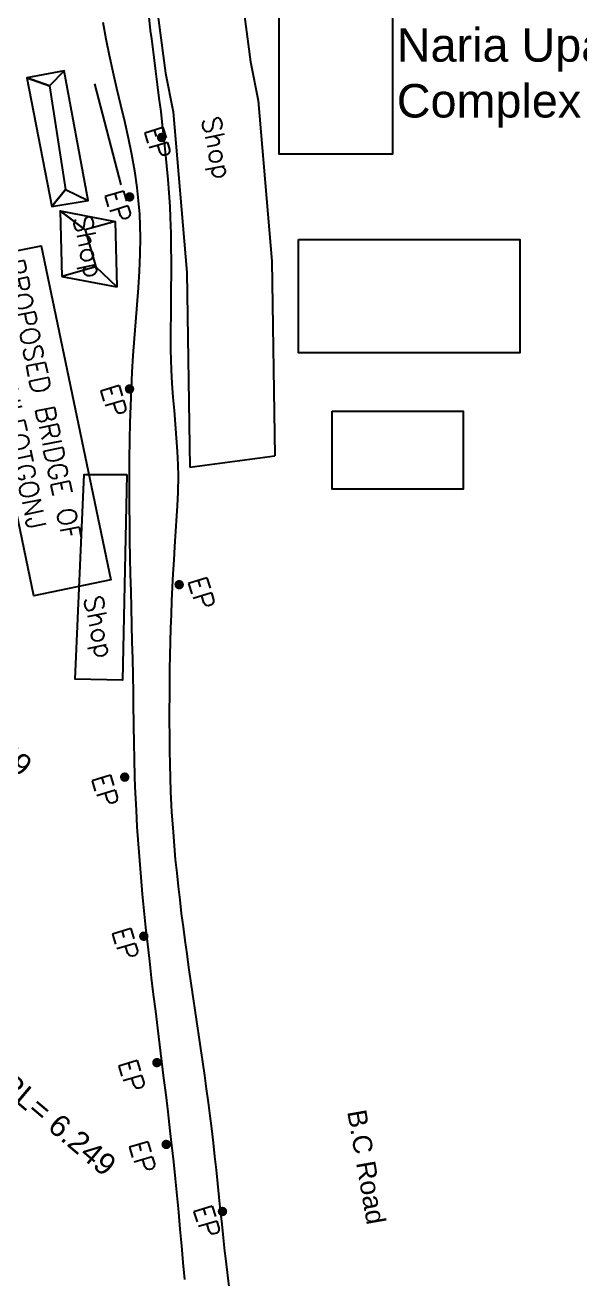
# Model space of a CAD drawing. Header units: millimetres. Extents: x 234588 to 238075, y 2578744 to 2579543.
# Drawn here: x 234923.7 to 235015.6, y 2579203.5 to 2579411.1 of the extents above; entities that cross this region are included whole.
import ezdxf

# ---------------------------------------------------------------- set-up
doc = ezdxf.new("R2010")
doc.units = ezdxf.units.MM
doc.header["$MEASUREMENT"] = 0
doc.header["$PDMODE"] = 98
doc.header["$PDSIZE"] = 0.5
for name, color, linetype in [('Boundary', 6, 'Continuous'), ('COORDINATES', 7, 'Continuous'), ('Points-NUM', 4, 'Continuous'), ('RL', 7, 'Continuous')]:
    doc.layers.add(name, color=color, linetype=linetype)
doc.layers.add('EP', color=1, linetype='Continuous', lineweight=30)
doc.styles.add('romans', font='romans.shx')
doc.styles.get("Standard").update_dxf_attribs({"font": 'arial.ttf'})
doc.dimstyles.get("Standard").update_dxf_attribs({"dimtxt": 4, "dimasz": 0.18, "dimexe": 0.18, "dimexo": 0.0625, "dimgap": 0.09, "dimtad": 0, "dimzin": 0, "dimdsep": 46, "dimtxsty": 'Standard', "dimcen": 0.09, "dimadec": 0, "dimazin": 0, "dimtfac": 1, "dimtofl": 0, "dimtmove": 0, "dimatfit": 3, "dimfxl": 1, "dimtolj": 1, "dimtzin": 0, "dimarcsym": 0})

# ---------------------------------------------------------------- blocks, each defined once
blk = doc.blocks.new('*D24')
at = {"layer": 'Defpoints', "color": 0}
for p in [(234842.91, 2579383.19), (234968.2, 2578785.8), (234942.8, 2578781.58)]:
    blk.add_point(p, dxfattribs=at)
at = {"layer": 'Points-NUM', "color": 0, "lineweight": -2}
for p, q in [((234842.97, 2579383.2), (234868.49, 2579387.44)), ((234868.34, 2579387.23), (234917.21, 2579092.93)), ((234968.17, 2578785.98), (234919.97, 2579076.32)), ((234942.86, 2578781.59), (234968.38, 2578785.83))]:
    blk.add_line(p, q, dxfattribs=at)
at = {"layer": 'Points-NUM', "color": 0}
for points in [[(234868.37, 2579387.24), (234868.32, 2579387.23), (234868.32, 2579387.41)], [(234968.2, 2578785.98), (234968.14, 2578785.97), (234968.2, 2578785.8)]]:
    blk.add_solid(points, dxfattribs=at)
at = {"layer": 'Points-NUM', "color": 0, "insert": (234918.59, 2579084.63), "char_height": 4, "attachment_point": 5, "rotation": 279.4271}
blk.add_mtext('\\A1;609.85', dxfattribs=at)

msp = doc.modelspace()

# ---------------------------------------------------------------- hatches: boundary and pattern name
at = {"layer": 'Points-NUM'}
h = msp.add_hatch(color=1, dxfattribs=at)
h.dxf.hatch_style = 1
h.paths.add_polyline_path([(234945.49, 2579392.491, 1), (234947.065, 2579392.491, 1)])
h = msp.add_hatch(color=1, dxfattribs=at)
h.dxf.hatch_style = 1
h.paths.add_polyline_path([(234940.198, 2579382.639, 1), (234941.773, 2579382.639, 1)])
h = msp.add_hatch(color=1, dxfattribs=at)
h.dxf.hatch_style = 1
h.paths.add_polyline_path([(234940.178, 2579350.858, 1), (234941.753, 2579350.858, 1)])
h = msp.add_hatch(color=1, dxfattribs=at)
h.dxf.hatch_style = 1
h.paths.add_polyline_path([(234948.403, 2579318.452, 1), (234949.978, 2579318.452, 1)])
h = msp.add_hatch(color=1, dxfattribs=at)
h.dxf.hatch_style = 1
h.paths.add_polyline_path([(234939.378, 2579286.595, 1), (234940.953, 2579286.595, 1)])
h = msp.add_hatch(color=1, dxfattribs=at)
h.dxf.hatch_style = 1
h.paths.add_polyline_path([(234942.539, 2579260.251, 1), (234944.114, 2579260.251, 1)])
h = msp.add_hatch(color=1, dxfattribs=at)
h.dxf.hatch_style = 1
h.paths.add_polyline_path([(234944.716, 2579239.325, 1), (234946.291, 2579239.325, 1)])
h = msp.add_hatch(color=1, dxfattribs=at)
h.dxf.hatch_style = 1
h.paths.add_polyline_path([(234946.254, 2579225.788, 1), (234947.829, 2579225.788, 1)])
h = msp.add_hatch(color=1, dxfattribs=at)
h.dxf.hatch_style = 1
h.paths.add_polyline_path([(234955.574, 2579214.684, 1), (234957.149, 2579214.684, 1)])

# ---------------------------------------------------------------- linework, layer by layer
at = {"layer": 'Boundary'}
for points in [[(234936.515, 2579411.585), (234937.027, 2579408.799), (234937.584, 2579406.093), (234938.193, 2579403.356), (234938.829, 2579400.623), (234939.473, 2579397.893), (234940.106, 2579395.163), (234940.711, 2579392.431), (234941.268, 2579389.697), (234941.76, 2579386.958), (234942.167, 2579384.213), (234942.472, 2579381.46), (234942.599, 2579379.771), (234942.717, 2579375.926), (234942.677, 2579373.145), (234942.557, 2579370.359), (234942.379, 2579367.568), (234942.165, 2579364.774), (234941.937, 2579361.979), (234941.72, 2579359.226), (234941.524, 2579356.395), (234941.358, 2579353.606), (234941.22, 2579350.819), (234941.108, 2579348.034), (234941.021, 2579345.249), (234940.957, 2579342.465), (234940.909, 2579339.197), (234940.893, 2579336.895), (234940.891, 2579334.109), (234940.905, 2579331.322), (234940.934, 2579328.535), (234940.975, 2579325.748), (234941.027, 2579322.959), (234941.087, 2579320.171), (234941.152, 2579317.382), (234941.222, 2579314.593), (234941.294, 2579311.803), (234941.365, 2579309.013), (234941.433, 2579306.224), (234941.497, 2579303.434), (234941.554, 2579300.644), (234941.586, 2579298.89), (234941.644, 2579295.064), (234941.687, 2579292.275), (234941.74, 2579289.486), (234941.811, 2579286.7), (234941.868, 2579284.978), (234942.037, 2579281.131), (234942.194, 2579278.349), (234942.379, 2579275.569), (234942.588, 2579272.791), (234942.82, 2579270.014), (234943.072, 2579267.238), (234943.344, 2579264.463), (234943.631, 2579261.689), (234943.933, 2579258.916), (234944.248, 2579256.143), (234944.572, 2579253.372), (234944.905, 2579250.6), (234945.244, 2579247.829), (234945.586, 2579245.058), (234945.931, 2579242.287), (234946.275, 2579239.516), (234946.617, 2579236.744), (234946.955, 2579233.972), (234947.286, 2579231.2), (234947.652, 2579228.038), (234947.92, 2579225.654), (234948.221, 2579222.879), (234948.512, 2579220.104), (234948.792, 2579217.328), (234949.063, 2579214.551), (234949.324, 2579211.774), (234949.576, 2579208.996), (234949.818, 2579206.217), (234950.052, 2579203.438)], [(234957.554, 2579201.382), (234957.287, 2579203.624), (234956.909, 2579206.888), (234956.774, 2579208.108), (234956.531, 2579210.351), (234956.294, 2579212.593), (234956.062, 2579214.835), (234955.831, 2579217.077), (234955.599, 2579219.319), (234955.363, 2579221.559), (234955.12, 2579223.799), (234954.868, 2579226.039), (234954.586, 2579228.435), (234954.327, 2579230.514), (234954.037, 2579232.75), (234953.736, 2579234.985), (234953.425, 2579237.219), (234953.107, 2579239.452), (234952.782, 2579241.685), (234952.454, 2579243.918), (234952.123, 2579246.15), (234951.791, 2579248.382), (234951.461, 2579250.615), (234951.133, 2579252.848), (234950.811, 2579255.08), (234950.494, 2579257.314), (234950.186, 2579259.548), (234949.887, 2579261.783), (234949.601, 2579264.019), (234949.327, 2579266.256), (234949.069, 2579268.494), (234948.828, 2579270.734), (234948.605, 2579272.975), (234948.403, 2579275.217), (234948.223, 2579277.462), (234947.999, 2579280.82), (234947.937, 2579281.957), (234947.832, 2579284.207), (234947.75, 2579286.459), (234947.688, 2579288.713), (234947.646, 2579290.967), (234947.619, 2579293.222), (234947.605, 2579296.069), (234947.605, 2579297.733), (234947.615, 2579299.988), (234947.636, 2579302.243), (234947.668, 2579304.498), (234947.712, 2579306.753), (234947.766, 2579309.007), (234947.832, 2579311.26), (234947.91, 2579313.513), (234947.999, 2579315.766), (234948.1, 2579318.018), (234948.212, 2579320.269), (234948.336, 2579322.519), (234948.473, 2579324.769), (234948.641, 2579327.312), (234948.815, 2579329.838), (234948.916, 2579331.517), (234949.014, 2579333.77), (234949.053, 2579336.417), (234949.018, 2579338.275), (234948.916, 2579340.525), (234948.765, 2579342.774), (234948.583, 2579345.022), (234948.388, 2579347.27), (234948.198, 2579349.519), (234948.03, 2579351.768), (234947.902, 2579354.019), (234947.822, 2579357.303), (234947.816, 2579358.525), (234947.819, 2579360.78), (234947.834, 2579363.036), (234947.855, 2579365.291), (234947.876, 2579367.547), (234947.891, 2579369.802), (234947.894, 2579372.056), (234947.879, 2579374.309), (234947.841, 2579376.561), (234947.755, 2579379.254), (234947.67, 2579381.061), (234947.532, 2579383.307), (234947.364, 2579385.553), (234947.168, 2579387.796), (234946.949, 2579390.039), (234946.708, 2579392.28), (234946.451, 2579394.521), (234946.181, 2579396.761), (234945.9, 2579399), (234945.612, 2579401.239), (234945.321, 2579403.477), (234945.03, 2579405.716), (234944.635, 2579408.804), (234944.462, 2579410.193), (234944.189, 2579412.433)]]:
    msp.add_lwpolyline(points, dxfattribs=at)
at = {"layer": 'EP', "lineweight": 25}
msp.add_lwpolyline([(234913.544, 2579371.999), (234926.317, 2579374.534), (234937.87, 2579319.271), (234925.125, 2579316.606)], close=True, dxfattribs=at)
at = {"layer": 'Points-NUM'}
for points in [[(234957.506, 2579435.309), (234958.005, 2579429.933), (234958.424, 2579424.688), (234961.009, 2579404.997), (234962.249, 2579398.609), (234964.52, 2579371.996), (234965.046, 2579339.776)], [(234943.431, 2579433.438), (234943.93, 2579428.062), (234944.348, 2579422.817), (234946.933, 2579403.127), (234948.174, 2579396.738), (234950.445, 2579370.126), (234950.971, 2579337.906)], [(234930.15, 2579403.507), (234927.703, 2579401.026), (234923.96, 2579402.331), (234927.703, 2579401.026), (234930.365, 2579383.847), (234928.08, 2579381.039), (234930.365, 2579383.847), (234934.132, 2579382.059)], [(234935.158, 2579401.369), (234939.517, 2579384.668)], [(234929.476, 2579380.344), (234938.606, 2579378.586), (234938.863, 2579367.734)], [(234929.476, 2579380.344), (234929.733, 2579369.492)], [(234938.606, 2579378.586), (234933.598, 2579377.2), (234929.476, 2579380.344), (234933.598, 2579377.2), (234935.383, 2579371.095), (234938.863, 2579367.734), (234935.383, 2579371.095), (234929.733, 2579369.492)], [(234929.733, 2579369.492), (234938.863, 2579367.734)], [(234950.971, 2579337.906), (234965.046, 2579339.776)], [(234940.543, 2579336.702), (234939.772, 2579302.63), (234931.956, 2579302.794), (234933.436, 2579336.672), (234940.543, 2579336.702)]]:
    msp.add_lwpolyline(points, dxfattribs=at)
for points in [[(234965.759, 2579421.649), (234984.526, 2579421.649), (234984.526, 2579389.708), (234965.759, 2579389.708)], [(234923.96, 2579402.331), (234928.08, 2579381.039), (234934.132, 2579382.059), (234930.15, 2579403.507)], [(234968.982, 2579375.584), (235005.637, 2579375.584), (235005.637, 2579356.83), (234968.982, 2579356.83)], [(234974.554, 2579347.16), (234996.253, 2579347.16), (234996.253, 2579334.266), (234974.554, 2579334.266)]]:
    msp.add_lwpolyline(points, close=True, dxfattribs=at)

# ---------------------------------------------------------------- texts
at = {"layer": 'COORDINATES', "insert": (234985.244, 2579394.119), "char_height": 5.544, "width": 72.4297, "attachment_point": 7}
msp.add_mtext('\\A1;Naria Upazila Health Complex Area', dxfattribs=at)
at = {"layer": 'EP', "color": 2, "lineweight": 25, "insert": (234923.421, 2579372.678), "char_height": 3.168, "attachment_point": 1, "rotation": 281.60123, "style": 'romans'}
msp.add_mtext_dynamic_manual_height_columns('{\\C7;PROPOSED BRIDGE OF          MULFOTGONJ KHAL}', width=34.64147, gutter_width=33, heights=[7.642], dxfattribs=at).dxf.set("width", 54.87209)
at = {"layer": 'EP', "insert": (234980.133, 2579231.781), "char_height": 3.168, "attachment_point": 1, "rotation": 279.91075}
msp.add_mtext_dynamic_manual_height_columns('B.C Road', width=12.36822, gutter_width=1, heights=[0.586], dxfattribs=at).dxf.set("width", 19.59127)
at = {"layer": 'Points-NUM', "color": 0, "char_height": 3.168, "attachment_point": 1, "rotation": 281.60123, "style": 'romans'}
for insert in [(234955.966, 2579396.217), (234934.653, 2579379.861)]:
    msp.add_mtext_dynamic_manual_height_columns('Shop', width=24.95139, gutter_width=27.61, heights=[0], dxfattribs=dict(at, insert=insert)).dxf.set("width", 39.523)
at = {"layer": 'Points-NUM', "color": 2, "insert": (234936.433, 2579316.931), "char_height": 3.168, "attachment_point": 1, "rotation": 281.60123, "style": 'romans'}
msp.add_mtext_dynamic_manual_height_columns('Shop', width=24.95139, gutter_width=27.61, heights=[0], dxfattribs=at).dxf.set("width", 39.523)
at = {"layer": 'RL'}
for s, p in [('RL= 6.49', (234907.167, 2579299.666, -9.737)), ('RL= 6.249', (234918.955, 2579235.343, -9.737))]:
    msp.add_text(s, height=3.6, rotation=319.88854, dxfattribs=at).set_placement(p)
at = {"layer": 'RL', "char_height": 3.168, "attachment_point": 1, "rotation": 286.77591, "style": 'romans'}
for insert in [(234946.349, 2579394.653), (234939.806, 2579384.144), (234939.066, 2579351.942), (234953.63, 2579320.082), (234937.658, 2579287.416), (234941.007, 2579262.055), (234942.054, 2579240.198), (234943.837, 2579226.747), (234954.516, 2579216.079)]:
    msp.add_mtext_dynamic_manual_height_columns('EP', width=4.0017, gutter_width=33, heights=[0], dxfattribs=dict(at, insert=insert)).dxf.set("width", 6.33869)

# ---------------------------------------------------------------- dimensions: what is measured, and where the dimension line sits
at = {"layer": 'Points-NUM'}
dim = msp.add_linear_dim(base=(234968.204, 2578785.8), p1=(234842.909, 2579383.192), p2=(234942.797, 2578781.582), angle=279.42713, dimstyle='Standard', dxfattribs=at)
dim.commit()
dim.dimension.update_dxf_attribs({"geometry": '*D24', "text_midpoint": (234918.588, 2579084.627), "dimtype": 161})

doc.saveas('drawing.dxf')
